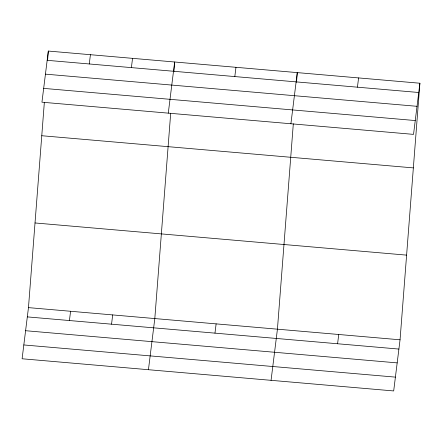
<?xml version="1.0" encoding="UTF-8"?>
<svg xmlns="http://www.w3.org/2000/svg" width="442" height="442" viewBox="0 0 442 442"><rect width="100%" height="100%" fill="white"/><g stroke="black" fill="none" stroke-linecap="round" stroke-linejoin="round"><path stroke-width="0.66" d="M419.9 83.229L413.53 134.374L41.946 102.201L48.316 51.057L419.9 83.229L400.054 339.799L393.684 390.943L22.1 358.771L28.47 307.626L44.355 102.268M47.576 60.615L48.316 51.057M170.695 113.207L154.81 318.566L148.44 369.711M173.916 71.554L174.656 61.996L168.286 113.141M293.317 123.821L277.432 329.179L271.062 380.33M296.538 82.168L297.278 72.61L290.908 123.754M89.278 63.968L90.428 54.703M69.427 320.538L70.582 311.273M131.39 67.615L132.545 58.35M111.544 324.185L112.693 314.919M234.812 76.565L235.967 67.3M214.967 333.141L216.121 323.876M357.434 87.184L358.589 77.919M337.589 343.754L338.743 334.489M47.161 60.322L418.745 92.494M45.443 74.14L417.027 106.312M43.67 88.383L415.253 120.55M41.769 135.727L413.353 167.894M35.017 222.961L406.601 255.128M28.47 307.626L400.054 339.799M27.316 316.892L398.899 349.064M25.597 330.715L397.176 362.882M23.824 344.953L395.402 377.125"/></g></svg>
